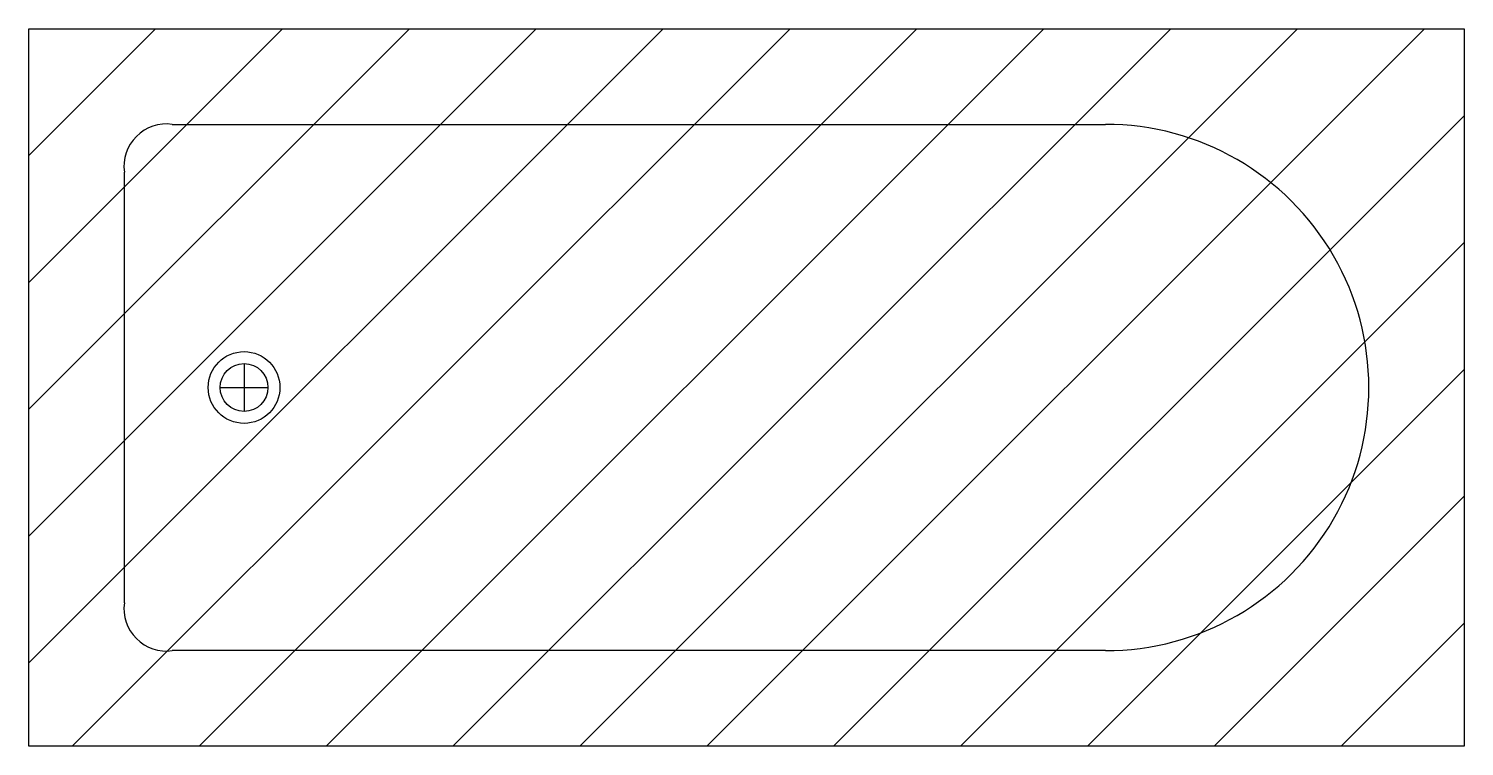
# Model space of a CAD drawing. Extents: x 0 to 60, y -30 to 0.
import ezdxf

# ---------------------------------------------------------------- set-up
doc = ezdxf.new("R2010")
doc.units = 0
doc.header["$MEASUREMENT"] = 0
doc.styles.add('ATTR', font='romans.shx', dxfattribs={"width": 0.8, "height": 1.2})

msp = doc.modelspace()

# ---------------------------------------------------------------- hatches: boundary and pattern name
h = msp.add_hatch()
h.set_pattern_fill('ANSI31', color=256, scale=30, style=0)
h.paths.add_polyline_path([(0, -30), (0, 0), (60, 0), (60, -30)])

# ---------------------------------------------------------------- linework, layer by layer
for p, q in [((9, -14), (9, -16)), ((8, -15), (10, -15))]:
    msp.add_line(p, q)
msp.add_lwpolyline([(0, -30), (0, 0), (60, 0), (60, -30)], close=True)
for points in [[(6, -4), (45, -4)], [(4, -24), (4, -6)], [(45, -26), (6, -26)]]:
    msp.add_lwpolyline(points)
for radius in [1.5, 1]:
    msp.add_circle((9, -15), radius)
for centre, radius, start, end in [((5.75, -5.75), 1.768, 81.8699, 188.1301), ((45.012, -15), 11, 269.9408, 90.05919), ((5.75, -24.25), 1.768, 171.8699, 278.1301)]:
    msp.add_arc(centre, radius, start, end)

# ---------------------------------------------------------------- texts
at = {"style": 'ATTR', "width": 0.8, "flags": 9}
msp.add_attdef('ESTCODE', (0, 0), '', height=0.0000012, dxfattribs=at)

doc.saveas('drawing.dxf')
